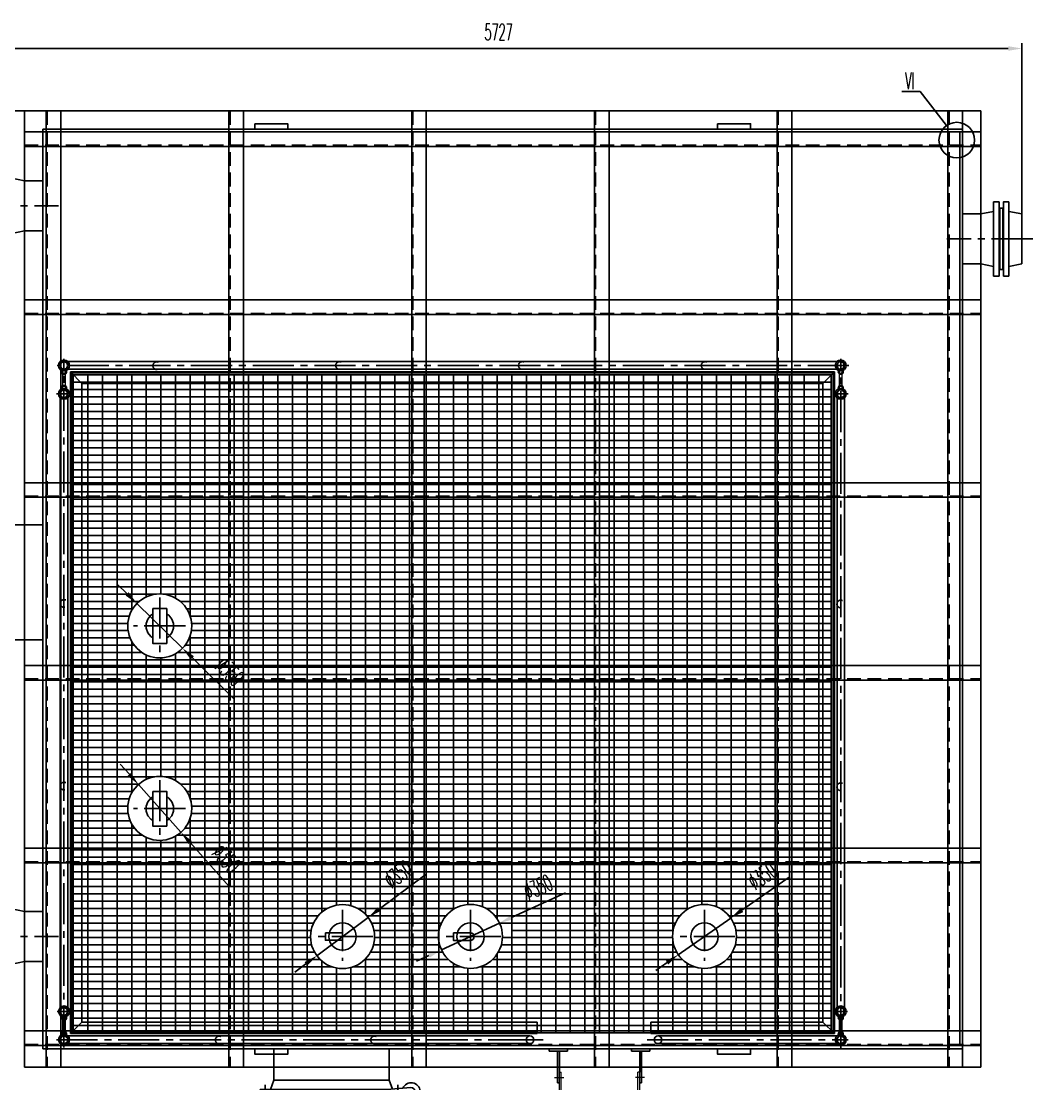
# Model space of a CAD drawing. Header units: inches. Extents: x 8294 to 197443, y -58940 to 12235.
# Drawn here: x 175007 to 180541, y -55743 to -49929 of the extents above; entities that cross this region are included whole.
import ezdxf
from ezdxf.enums import TextEntityAlignment as Align

# ---------------------------------------------------------------- set-up
doc = ezdxf.new("R2010")
doc.units = ezdxf.units.IN
doc.header["$LTSCALE"] = 300
for name, pattern in [('ACAD_ISO03W100', [30, 12, -18]), ('CENTER', [2, 1.25, -0.25, 0.25, -0.25]), ('CENTER2', [1.125, 0.75, -0.125, 0.125, -0.125]), ('CENTERX2', [4, 2.5, -0.5, 0.5, -0.5]), ('DASHED', [0.75, 0.5, -0.25]), ('DASHED2', [0.375, 0.25, -0.125]), ('HIDDEN', [0.375, 0.25, -0.125])]:
    doc.linetypes.add(name, pattern=pattern)
for name, color, linetype in [('7标注层', 4, 'Continuous'), ('_CENTER', 1, 'CENTERX2'), ('HIDDEN', 6, 'HIDDEN'), ('OBJ', 7, 'Continuous')]:
    doc.layers.add(name, color=color, linetype=linetype)
for name, color, linetype, lineweight in [('ST_GL_CENTERLINE', 1, 'CENTER2', 0), ('ST_MA _FITTING', 6, 'Continuous', 13), ('ST_MA_EQUI', 7, 'Continuous', 15), ('ST_ST_BRACKET_VISIBLE', 4, 'Continuous', 20), ('WELD_DETAIL', 7, 'Continuous', 30), ('图层1', 7, 'Continuous', 30)]:
    doc.layers.add(name, color=color, linetype=linetype, lineweight=lineweight)
doc.styles.add('cooec', font='romans.shx', dxfattribs={"width": 0.5, "bigfont": 'hztxt.shx'})
doc.styles.add('残雪', font='romans.shx', dxfattribs={"width": 0.5, "bigfont": 'hztxt.shx'})
doc.dimstyles.new('JEREH-单箭头', dxfattribs={"dimscale": 30, "dimtxt": 3, "dimasz": 2.5, "dimexe": 1, "dimexo": 0, "dimgap": 1.5, "dimtad": 1, "dimjust": 2, "dimdec": 0, "dimzin": 0, "dimdsep": 46, "dimtxsty": '残雪', "dimcen": 2.5, "dimse1": 1, "dimsd1": 1, "dimclrd": 130, "dimclre": 130, "dimclrt": 3, "dimadec": 0, "dimazin": 0, "dimtfac": 0.714286, "dimtdec": 0, "dimtmove": 0, "dimatfit": 3, "dimfxl": 1, "dimtzin": 0, "dimlwd": -1, "dimlwe": -1, "dimarcsym": 0})
doc.dimstyles.new('副本 JEREH-双', dxfattribs={"dimscale": 30, "dimtxt": 3, "dimasz": 2.5, "dimexe": 1, "dimexo": 0, "dimgap": 1.5, "dimtad": 1, "dimdec": 0, "dimzin": 0, "dimdsep": 46, "dimtxsty": 'cooec', "dimcen": 2.5, "dimclrd": 130, "dimclre": 130, "dimclrt": 3, "dimadec": 0, "dimazin": 0, "dimtfac": 0.714286, "dimtdec": 0, "dimtmove": 0, "dimatfit": 3, "dimfxl": 1, "dimtzin": 0, "dimlwd": -1, "dimlwe": -1, "dimarcsym": 0})

# ---------------------------------------------------------------- blocks, each defined once
blk = doc.blocks.new('A$C04095CDE')
at = {"layer": '7标注层', "linetype": 'DASHED2'}
blk.add_line((-2401.1, -2257.5), (2830.9, -2257.5), dxfattribs=at)
at = {"layer": '7标注层'}
blk.add_lwpolyline([(2830.9, -2251.5), (2830.9, -2331.5), (-2401.1, -2331.5), (-2401.1, -2251.5)], close=True, dxfattribs=at)
blk = doc.blocks.new('A$C4EA0732B')
for centre in [(-4222.4, 3702.9), (27, 3702.9), (-4222.4, 3547.9), (27, 3547.9), (-4222.8, 168), (27, 168), (-4222.8, 13), (27, 13)]:
    blk.add_circle(centre, 30)
at = {"color": 4, "lineweight": -3, "ltscale": 10}
for centre in [(-1673.2, 3702.9), (-972.9, 3702.9)]:
    blk.add_circle(centre, 21, dxfattribs=at)
at = {"layer": '7标注层', "color": 1, "linetype": 'CENTER2'}
for p, q in [((-4222.8, 3745.3), (-4222.8, -22.8)), ((27, 3753.4), (27, -22.8)), ((-4263.7, 3702.9), (-1567.5, 3702.9)), ((-1032.3, 3702.9), (66.9, 3702.9)), ((72, 13), (-4260.9, 13))]:
    blk.add_line(p, q, dxfattribs=at)
at = {"layer": '7标注层'}
for p, q in [((-1673.2, 3723.9), (-4201.1, 3723.9)), ((5.5, 3723.9), (-972.9, 3723.9)), ((-1673.2, 3681.9), (-4201.1, 3681.9)), ((-3426.1, 3668.9), (-4187.8, 3668.9)), ((-4187.8, 3668.9), (-4187.8, 48)), ((-4187.8, 3668.9), (-4187.8, 3605.9)), ((-4187.8, 3668.9), (-4187.8, 3662.9)), ((-4124.8, 3605.9), (-4187.8, 3668.9)), ((-1633.2, 3668.9), (-3426.1, 3668.9)), ((-1673.2, 3702.9), (-1633.2, 3702.9)), ((-1633.2, 3668.9), (-1633.2, 3605.9)), ((-8, 3668.9), (-1012.9, 3668.9)), ((-1012.9, 3668.9), (-1012.9, 3605.9)), ((-1012.9, 3668.9), (-1012.9, 3662.9)), ((5.5, 3681.9), (-972.9, 3681.9)), ((-8, 3668.9), (-71, 3668.9)), ((-71, 3605.9), (-8, 3668.9)), ((-8, 48), (-8, 3668.9)), ((-4181.8, 54), (-4181.8, 3662.9)), ((-4181.8, 3662.9), (-3426.1, 3662.9)), ((-4124.8, 111), (-4124.8, 3605.9)), ((-4124.8, 3605.9), (-3426.1, 3605.9)), ((-3426.1, 3662.9), (-1633.2, 3662.9)), ((-3426.1, 3605.9), (-1633.2, 3605.9)), ((-1012.9, 3662.9), (-14, 3662.9)), ((-1012.9, 3605.9), (-71, 3605.9)), ((-71, 3605.9), (-71, 111)), ((-14, 3662.9), (-14, 54)), ((-4201.4, 3547.9), (-4201.4, 189)), ((6.6, 3552.8), (6.6, 165.5)), ((48, 3547.9), (48, 164)), ((-4243.4, 3526.5), (-4243.4, 189.8)), ((-4243.4, 168), (-4243.4, 169)), ((-4201.4, 169.3), (-4201.4, 168)), ((-4201.4, 168), (-4201.4, 168)), ((-3, 168), (-8, 168)), ((-4124.8, 111), (-4187.8, 48)), ((-1741.6, 111), (-4124.8, 111)), ((-1140.9, 111), (-1741.6, 111)), ((-71, 111), (-1140.9, 111)), ((-71, 111), (-8, 48)), ((-4243.8, 12), (-4243.8, 14)), ((5.6, 34), (-4202, 34)), ((-4187.8, 48), (-1741.6, 48)), ((-4187.8, 48), (-4181.8, 48)), ((-1741.6, 54), (-4181.8, 54)), ((-1140.9, 54), (-1741.6, 54)), ((-1741.6, 48), (-1140.9, 48)), ((-14, 54), (-1140.9, 54)), ((-1140.9, 48), (-8, 48)), ((-8, 48), (-8, 54)), ((5.6, -8), (-4202, -8))]:
    blk.add_line(p, q, dxfattribs=at)
at = {"layer": '7标注层', "linetype": 'ACAD_ISO03W100', "ltscale": 0.01}
for centre in [(-3373.6, 3703.9), (-2523.6, 3703.9), (-4221.9, 2314.7), (27.1, 2318.1), (27.1, 1318.1), (-4222.1, 1315.3), (-3715.5, 14.1), (-2715.2, 13), (-1715.1, 13), (-714.9, 13)]:
    blk.add_circle(centre, 21, dxfattribs=at)
at = {"layer": '_CENTER', "ltscale": 30}
for p, q in [((-4185.2, 3547.9), (-4259.6, 3547.9)), ((64.1, 3547.9), (-10.2, 3547.9)), ((-4263, 168), (-4182.8, 168)), ((-13.2, 168), (67, 168))]:
    blk.add_line(p, q, dxfattribs=at)
at = {"layer": 'ST_MA _FITTING', "linetype": 'DASHED', "ltscale": 2}
for centre, radius, start, end in [((-4222.4, 3668.4), 8, 180, 0), ((27, 3668.4), 8, 180, 0), ((-4222.4, 3668.4), 13.5, 233.6588, 306.3412), ((27, 3668.4), 13.5, 233.6588, 306.3412), ((-4222.4, 3583.4), 13.5, 53.6588, 126.3412), ((-4222.4, 3583.4), 8, 0, 180), ((27, 3583.4), 13.5, 53.6588, 126.3412), ((27, 3583.4), 8, 0, 180), ((-4222.8, 133.5), 8, 180, 0), ((-4222.8, 133.5), 13.5, 233.6588, 306.3412), ((27, 133.5), 8, 180, 0), ((27, 133.5), 13.5, 233.6588, 306.3412), ((-4222.8, 48.5), 13.5, 53.6588, 126.3412), ((27, 48.5), 13.5, 53.6588, 126.3412), ((-4222.8, 48.5), 8, 0, 180), ((27, 48.5), 8, 0, 180)]:
    blk.add_arc(centre, radius, start, end, dxfattribs=at)
at = {"layer": 'ST_MA_EQUI'}
for p, q in [((-4230.4, 3583.4), (-4230.4, 3668.4)), ((-4214.4, 3668.4), (-4214.4, 3583.4)), ((19, 3583.4), (19, 3668.4)), ((35, 3668.4), (35, 3583.4)), ((-4230.8, 48.5), (-4230.8, 133.5)), ((-4214.8, 133.5), (-4214.8, 48.5)), ((19, 48.5), (19, 133.5)), ((35, 133.5), (35, 48.5))]:
    blk.add_line(p, q, dxfattribs=at)
for centre, radius, start, end in [((-4222.4, 3668.4), 13.5, 306.3412, 233.6588), ((-4222.4, 3668.4), 8, 0, 180), ((27, 3668.4), 13.5, 306.3412, 233.6588), ((27, 3668.4), 8, 0, 180), ((-4222.4, 3583.4), 13.5, 126.3412, 53.6588), ((-4222.4, 3583.4), 8, 180, 0), ((27, 3583.4), 13.5, 126.3412, 53.6588), ((27, 3583.4), 8, 180, 0), ((-4222.8, 133.5), 13.5, 306.3412, 233.6588), ((-4222.8, 133.5), 8, 0, 180), ((27, 133.5), 13.5, 306.3412, 233.6588), ((27, 133.5), 8, 0, 180), ((-4222.8, 48.5), 13.5, 126.3412, 53.6588), ((27, 48.5), 13.5, 126.3412, 53.6588), ((-4222.8, 48.5), 8, 180, 0), ((27, 48.5), 8, 180, 0)]:
    blk.add_arc(centre, radius, start, end, dxfattribs=at)
at = {"layer": '图层1'}
for p, q in [((-4222, 3723.9), (-4222.8, 3723.9)), ((27.4, 3723.9), (26.6, 3723.9)), ((-4262.4, 3702.9), (-4262.4, 3702.9)), ((-13, 3702.9), (-13, 3702.9)), ((-4222.4, 189), (-4223.2, 189)), ((27.4, 189), (26.6, 189)), ((-4262.8, 168), (-4262.8, 168)), ((-13, 168), (-13, 168))]:
    blk.add_line(p, q, dxfattribs=at)
for centre in [(-4222, 3702.9), (27.4, 3702.9), (-4222.4, 3547.9), (27, 3547.9), (-4222.4, 168), (27.4, 168), (-4222.8, 13), (27, 13)]:
    blk.add_circle(centre, 21, dxfattribs=at)
blk = doc.blocks.new('A$C0A3150F4')
at = {"layer": 'HIDDEN', "ltscale": 80}
for p, q in [((-257.5, 275), (-269.5, 275)), ((-269.5, 175), (-269.5, 275)), ((-257.5, 275), (-257.5, 175)), ((-257.5, 175), (-269.5, 175)), ((-82.5, 230), (-257.5, 230)), ((-142.5, 220), (-257.5, 220)), ((-257.5, -175), (-269.5, -175)), ((-269.5, -275), (-269.5, -175)), ((-257.5, -275), (-257.5, -175)), ((-142.5, -220), (-257.5, -220)), ((-82.5, -230), (-257.5, -230)), ((-257.5, -275), (-269.5, -275))]:
    blk.add_line(p, q, dxfattribs=at)
at = {"layer": 'HIDDEN', "ltscale": 4}
for p, q in [((-82.5, 230), (-82.5, 220)), ((-82.5, -230), (-82.5, -220))]:
    blk.add_line(p, q, dxfattribs=at)
at = {"layer": 'ST_GL_CENTERLINE', "color": 1, "ltscale": 100}
for p, q in [((167.5, 338.6), (167.5, 371.4)), ((-112.5, 246.2), (-112.5, 196)), ((-112.5, -246.2), (-112.5, -196))]:
    blk.add_line(p, q, dxfattribs=at)
at = {"layer": 'ST_GL_CENTERLINE', "color": 1, "ltscale": 20}
blk.add_line((10, -200), (10, 200), dxfattribs=at)
at = {"layer": 'ST_GL_CENTERLINE', "ltscale": 0.25}
blk.add_line((167.5, -383.7), (167.5, -326.3), dxfattribs=at)
at = {"layer": 'ST_MA_EQUI'}
for p, q in [((-32.5, 360), (387.5, 360)), ((-32.5, 360), (-32.5, 355)), ((-32.5, 355), (387.5, 355)), ((-32.5, 355), (42.5, 355)), ((-22.5, 355), (-22.5, 345)), ((42.5, 355), (42.5, 345)), ((147.5, 350), (147.5, 355)), ((147.5, 350), (187.5, 350)), ((187.5, 350), (187.5, 355)), ((428.6, 348.2), (429.4, 352.5)), ((-22.5, 210), (-22.5, 345)), ((-22.5, 345), (42.5, 345)), ((42.5, 210), (42.5, 345)), ((428.6, 348.2), (468, 341.2)), ((468, 341.2), (468.7, 345.6)), ((642.8, 240.3), (646.2, 243.1)), ((642.8, 240.3), (668.5, 209.7)), ((-142.5, 220), (-142.5, 210)), ((-22.5, 220), (-142.5, 220)), ((-22.5, 210), (-142.5, 210)), ((-22.5, 210), (-22.5, 200)), ((42.5, 200), (-22.5, 200)), ((0, -200), (0, 200)), ((0, -200), (0, 200)), ((20, -200), (20, 200)), ((20, -200), (20, 200)), ((42.5, 210), (42.5, 200)), ((668.5, 209.7), (671.9, 212.5)), ((737.5, 20), (741.9, 20)), ((737.5, 20), (737.5, -20)), ((737.5, -20), (741.9, -20)), ((-22.5, -210), (-142.5, -210)), ((-142.5, -220), (-142.5, -210)), ((-22.5, -220), (-142.5, -220)), ((-22.5, -210), (-22.5, -200)), ((42.5, -200), (-22.5, -200)), ((-22.5, -210), (-22.5, -200)), ((-22.5, -200), (42.5, -200)), ((-22.5, -210), (-22.5, -355)), ((42.5, -210), (42.5, -200)), ((42.5, -210), (42.5, -200)), ((42.5, -210), (42.5, -345)), ((642.8, -240.3), (668.5, -209.7)), ((668.5, -209.7), (671.9, -212.5)), ((642.8, -240.3), (646.2, -243.1)), ((-22.5, -345), (42.5, -345)), ((42.5, -355), (42.5, -345)), ((428.6, -348.2), (468, -341.2)), ((428.6, -348.2), (429.4, -352.5)), ((468, -341.2), (468.7, -345.6)), ((-32.5, -355), (387.5, -355)), ((-32.5, -355), (42.5, -355)), ((-32.5, -360), (-32.5, -355)), ((-32.5, -360), (387.5, -360)), ((147.5, -350), (147.5, -355)), ((147.5, -350), (187.5, -350)), ((187.5, -350), (187.5, -355))]:
    blk.add_line(p, q, dxfattribs=at)
for radius in [360, 355]:
    blk.add_arc((387.5, 0), radius, 270, 90, dxfattribs=at)
at = {"layer": 'ST_ST_BRACKET_VISIBLE', "linetype": 'DASHED', "ltscale": 3}
for p, q in [((32.5, 220), (-22.5, 220)), ((-22.5, 210), (42.5, 210)), ((32.5, 220), (32.5, 210)), ((32.5, 220), (32.5, 210)), ((-22.5, -210), (42.5, -210)), ((32.5, -220), (-22.5, -220)), ((32.5, -220), (32.5, -210)), ((32.5, -220), (32.5, -210))]:
    blk.add_line(p, q, dxfattribs=at)
blk = doc.blocks.new('A$C1E0D349A')
at = {"layer": '7标注层', "color": 1, "linetype": 'CENTER2'}
for p, q in [((0, -154.6), (0, 154.6)), ((140.3, 1.1), (-142.7, 1.1))]:
    blk.add_line(p, q, dxfattribs=at)
at = {"layer": '7标注层'}
for points in [[(-49, 59.1), (-65.9, 39.8)], [(-36.9, 66.4), (-49, 59.1)], [(-38.1, 93), (-38.1, 96.6), (-38.1, 96.6), (38.1, 96.6)], [(-38.1, 93), (-38.1, 80.9)], [(-38.1, 80.9), (-38.1, 64)], [(-38.1, 64), (-38.1, 41)], [(38.1, 93), (38.1, 96.6)], [(38.1, 80.9), (38.1, 93)], [(38.1, 64), (38.1, 80.9)], [(38.1, 64), (38.1, 80.9)], [(49, 59.1), (38.1, 66.4)], [(49, 59.1), (38.1, 66.4)], [(38.1, 41), (38.1, 64)], [(38.1, 41), (38.1, 64)], [(65.9, 39.8), (49, 59.1)], [(-65.9, 39.8), (-74.4, 14.4)], [(-74.4, 14.4), (-74.4, -12.2), (-74.4, -12.2), (-65.9, -36.4)], [(-38.1, 41), (-38.1, 14.4)], [(-38.1, 14.4), (-38.1, -12.2)], [(38.1, 14.4), (38.1, 41)], [(38.1, 14.4), (38.1, 41)], [(38.1, -12.2), (38.1, 14.4)], [(38.1, -12.2), (38.1, 14.4)], [(38.1, -0.1), (38.1, 2.3)], [(38.1, -0.1), (38.1, 2.3)], [(65.9, 39.8), (75.6, 14.4), (75.6, 14.4), (75.6, -12.2), (75.6, -12.2), (65.9, -36.4)], [(-65.9, -36.4), (-49, -57)], [(-49, -57), (-38.1, -63)], [(-38.1, -12.2), (-38.1, -37.6)], [(-38.1, -37.6), (-38.1, -60.6)], [(38.1, -37.6), (38.1, -12.2)], [(38.1, -37.6), (38.1, -12.2)], [(38.1, -60.6), (38.1, -37.6)], [(38.1, -63), (49, -57)], [(38.1, -63), (49, -57)], [(49, -57), (65.9, -36.4)], [(-38.1, -60.6), (-38.1, -78.8)], [(-38.1, -78.8), (-38.1, -89.7)], [(-38.1, -89.7), (-38.1, -93.3)], [(-38.1, -93.3), (38.1, -93.3), (38.1, -93.3), (38.1, -89.7)], [(38.1, -78.8), (38.1, -60.6)], [(38.1, -89.7), (38.1, -78.8)]]:
    blk.add_lwpolyline(points, dxfattribs=at)
blk = doc.blocks.new('A$C53103462')
at = {"layer": '7标注层', "color": 1, "linetype": 'CENTER2'}
for p, q in [((0, -145.6), (0, 132.5)), ((166.2, 0), (-153.6, 0))]:
    blk.add_line(p, q, dxfattribs=at)
at = {"layer": '7标注层'}
blk.add_circle((0, 0), 75, dxfattribs=at)
blk = doc.blocks.new('A$C288D6322')
at = {"lineweight": -3}
for p, q in [((224.2, 203.3), (224.2, -203.3)), ((100.3, 137), (0, 137)), ((0, 137), (0, -137)), ((100.3, 137), (100.3, -137)), ((204.3, 167.8), (208.3, 167.8)), ((219.9, 167.8), (215.9, 167.8)), ((325.1, 136.5), (325.1, -136.5)), ((0, -137), (100.3, -137)), ((325.1, -136.5), (254, -150.7)), ((325.1, -136.5), (325.1, -136.5))]:
    blk.add_line(p, q, dxfattribs=at)
for points in [[(170.1, 203.3), (170.1, 199.1)], [(200, 203.3), (170.1, 203.3)], [(170.1, 199.1), (170.1, 184.8)], [(170.1, 184.8), (170.1, 164.9)], [(200, 199.1), (200, 203.3)], [(200, 184.8), (200, 199.1)], [(200, 164.9), (200, 184.8)], [(224.2, 199.1), (224.2, 203.3), (224.2, 203.3), (254, 203.3)], [(224.2, 199.1), (224.2, 203.3), (224.2, 203.3), (254, 203.3)], [(224.2, 199.1), (224.2, 184.8)], [(224.2, 184.8), (224.2, 164.9)], [(254, 199.1), (254, 203.3)], [(254, 196.2), (254, 199.1)], [(254, 184.8), (254, 199.1)], [(254, 167.8), (254, 196.2)], [(254, 183.4), (254, 184.8)], [(254, 164.9), (254, 184.8)], [(100.3, 137), (170.1, 150.7)], [(170.1, 164.9), (170.1, 136.5)], [(170.1, 136.5), (170.1, 101)], [(204.3, 19.9), (204.3, 34.8), (204.3, 49.8), (204.3, 64.7), (204.3, 79.6), (204.3, 94.6), (204.3, 109.5), (204.3, 124.4), (204.3, 139.3), (204.3, 154.3), (204.3, 169.2), (204.3, 169.2), (200, 169.2)], [(200, 139.2), (200, 164.9)], [(200, -164.9), (200, 139.2)], [(219.9, 167.8), (204.3, 167.8)], [(219.9, -110.9), (219.9, 124.4), (219.9, 139.3), (219.9, 154.3), (219.9, 169.2), (219.9, 169.2), (224.2, 169.2)], [(224.2, 164.9), (224.2, 139.2)], [(254, 164.9), (254, 167.8)], [(254, 136.5), (254, 164.9)], [(254, 136.5), (254, 164.9)], [(254, 91.4), (254, 98.4), (254, 107.5), (254, 116.6), (254, 125.7), (254, 134.8), (254, 143.9), (254, 153), (254, 162.1)], [(325.1, 136.5), (254, 150.7)], [(254, 129.4), (254, 136.5)], [(254, 101), (254, 136.5)], [(285.7, 145.1), (285.7, 144.4)], [(170.1, 101), (170.1, 91)], [(170.1, 91), (170.1, -102.4)], [(254, 101), (254, 103.8)], [(254, 93.8), (254, 101)], [(254, -91.5), (254, 101)], [(204.3, -170.6), (204.3, -151.6), (204.3, -132.5), (204.3, -113.5), (204.3, -94.4), (204.3, -75.4), (204.3, -56.3), (204.3, -37.3), (204.3, -18.2), (204.3, 0.9), (204.3, 19.9)], [(170.1, -102.4), (170.1, -136.5)], [(219.9, -170.6), (219.9, -151.6), (219.9, -132.5), (219.9, -113.5), (219.9, -110.9)], [(254, -95.3), (254, -91.5)], [(254, -102.4), (254, -91.5)], [(254, -102.4), (254, -95.3)], [(254, -106.6), (254, -102.4)], [(254, -136.5), (254, -102.4)], [(254, -162.1), (254, -106.6)], [(100.3, -137), (170.1, -150.7)], [(170.1, -136.5), (170.1, -164.9)], [(170.1, -164.9), (170.1, -186.3)], [(200, -186.3), (200, -164.9)], [(200, -170.6), (204.3, -170.6)], [(204.3, -167.8), (210, -167.8)], [(210, -167.8), (204.3, -167.8)], [(219.9, -167.8), (210, -167.8)], [(214.2, -167.8), (219.9, -167.8)], [(219.9, -170.6), (224.2, -170.6)], [(224.2, -139.2), (224.2, -164.9)], [(224.2, -164.9), (224.2, -186.3)], [(254, -136.5), (254, -128)], [(254, -137.9), (254, -136.5)], [(254, -164.9), (254, -136.5)], [(254, -164.9), (254, -160.7)], [(254, -170.6), (254, -164.9)], [(254, -186.3), (254, -164.9)], [(254, -182), (254, -170.6)], [(170.1, -186.3), (170.1, -199.1)], [(170.1, -199.1), (170.1, -203.3)], [(200, -199.1), (200, -203.3), (200, -203.3), (170.1, -203.3)], [(200, -199.1), (200, -186.3)], [(224.2, -186.3), (224.2, -199.1)], [(224.2, -199.1), (224.2, -203.3)], [(224.2, -203.3), (254, -203.3)], [(224.2, -203.3), (254, -203.3)], [(254, -186.3), (254, -182)], [(254, -189.1), (254, -186.3)], [(254, -199.1), (254, -186.3)], [(254, -197.6), (254, -189.1)], [(254, -199.1), (254, -197.6)], [(254, -203.3), (254, -199.1)], [(254, -203.3), (254, -199.1)]]:
    blk.add_lwpolyline(points, dxfattribs=at)
at = {"layer": '7标注层', "color": 1, "linetype": 'CENTER2'}
blk.add_line((384.1, 0), (-85.3, 0), dxfattribs=at)
blk = doc.blocks.new('A$C6F436555')
at = {"color": 1, "linetype": 'CENTER', "lineweight": -3, "ltscale": 100}
for p, q in [((-310.8, 362.1), (-197.2, 362.1)), ((-310.8, -362.9), (-197.2, -362.9))]:
    blk.add_line(p, q, dxfattribs=at)
at = {"layer": 'OBJ', "color": 0, "lineweight": -3}
for p, q in [((-290, 389.6), (-264.2, 389.6)), ((-172, 315), (-220.6, 333.4)), ((-258, -335.4), (-250, -335.4)), ((-171.9, -315), (-222, -333.9))]:
    blk.add_line(p, q, dxfattribs=at)
at = {"layer": 'OBJ', "lineweight": -3, "ltscale": 20}
blk.add_line((-249, -2.5), (-248.8, -0.4), dxfattribs=at)
at = {"layer": 'OBJ', "color": 0, "lineweight": -3}
blk.add_arc((-236, 435.6), 50, 293.84578, 236.19245, dxfattribs=at)
at = {"layer": 'OBJ', "lineweight": -3, "ltscale": 20}
blk.add_arc((-236.1, 433.5), 24, 0, 180, dxfattribs=at)
at = {"layer": 'WELD_DETAIL', "color": 0, "lineweight": -3, "ltscale": 5}
for p, q in [((-259.9, 437.6), (-297, 23.6)), ((-247.2, 19.3), (-212.1, 433.5)), ((-290, 389.6), (-290, 102)), ((-222, 316.5), (-222, -390.4)), ((-171.8, 315), (0, 315)), ((-171.8, 112.5), (-171.8, 315)), ((-171.8, 112.5), (-171.8, 315)), ((0, 315), (0, -315)), ((-290, 209.6), (-360, 209.6)), ((-360, 189.6), (-290, 189.6)), ((-171.9, -315), (-171.8, 112.5)), ((-290, -47.8), (-290, -390.4)), ((-258, -47.8), (-258, -390.4)), ((-256, -47.1), (-256, -335.4)), ((-252, -45.3), (-252, -335.4)), ((-250, -44.3), (-250, -390.4)), ((-171.9, -315), (-171.9, -51.9)), ((-360, -190.5), (-290, -190.5)), ((-290, -210.5), (-360, -210.5)), ((-222, -389.5), (-222, -313.6)), ((-171.7, -315), (0, -315)), ((-258, -390.4), (-290, -390.4)), ((-222, -390.4), (-250, -390.4))]:
    blk.add_line(p, q, dxfattribs=at)
for radius in [33.3, 25.1]:
    blk.add_circle((-274, -0.4), radius, dxfattribs=at)
for centre, radius, start, end in [((-360, 199.6), 10, 90, 270), ((-360, 199.6), 10, 90, 270), ((-274, -0.4), 50, 114.98408, 55.05372), ((-360, -200.5), 10, 90, 270), ((-360, -200.5), 10, 90, 270)]:
    blk.add_arc(centre, radius, start, end, dxfattribs=at)
blk = doc.blocks.new('A$C1C481F54')
at = {"color": 2}
for p, q in [((0, 760), (800, 760)), ((80, 800), (80, 0)), ((160, 800), (160, 0)), ((240, 800), (240, 0)), ((320, 800), (320, 0)), ((400, 800), (400, 0)), ((480, 800), (480, 0)), ((560, 800), (560, 0)), ((640, 800), (640, 0)), ((720, 800), (720, 0)), ((0, 720), (800, 720)), ((0, 680), (800, 680)), ((0, 640), (800, 640)), ((0, 600), (800, 600)), ((0, 560), (800, 560)), ((0, 520), (800, 520)), ((0, 480), (800, 480)), ((0, 440), (800, 440)), ((0, 400), (800, 400)), ((0, 360), (800, 360)), ((0, 320), (800, 320)), ((0, 280), (800, 280)), ((0, 240), (800, 240)), ((0, 200), (800, 200)), ((0, 160), (800, 160)), ((0, 120), (800, 120)), ((0, 80), (800, 80)), ((0, 40), (800, 40)), ((0, 0), (800, 0))]:
    blk.add_line(p, q, dxfattribs=at)
blk.add_lwpolyline([(0, 0), (800, 0), (800, 800), (0, 800)], close=True, dxfattribs=at)
blk = doc.blocks.new('A$C5BA13542')
at = {"color": 2}
for p, q in [((0, 760), (148, 760)), ((80, 800), (80, 0)), ((148, 800), (148, 0)), ((0, 720), (148, 720)), ((0, 680), (148, 680)), ((0, 640), (148, 640)), ((0, 600), (148, 600)), ((0, 560), (148, 560)), ((0, 520), (148, 520)), ((0, 480), (148, 480)), ((0, 440), (148, 440)), ((0, 400), (148, 400)), ((0, 360), (148, 360)), ((0, 320), (148, 320)), ((0, 280), (148, 280)), ((0, 240), (148, 240)), ((0, 200), (148, 200)), ((0, 160), (148, 160)), ((0, 120), (148, 120)), ((0, 80), (148, 80)), ((0, 40), (148, 40)), ((0, 0), (148, 0))]:
    blk.add_line(p, q, dxfattribs=at)
blk.add_lwpolyline([(148, 800), (0, 800), (0, 0), (148, 0)], dxfattribs=at)
blk = doc.blocks.new('*D114')
at = {"layer": '7标注层', "color": 130, "transparency": 16777216}
for p, q in [((177963.7, -50419.8), (173915.6, -50419.8)), ((173945.6, -56493.8), (173945.6, -50494.8)), ((178171.1, -56568.8), (173915.6, -56568.8))]:
    blk.add_line(p, q, dxfattribs=at)
for points in [[(173933.1, -50494.8), (173958.1, -50494.8), (173945.6, -50419.8)], [(173933.1, -56493.8), (173958.1, -56493.8), (173945.6, -56568.8)]]:
    blk.add_solid(points, dxfattribs=at)
at = {"layer": 'Defpoints', "color": 0, "transparency": 16777216}
for p in [(173945.6, -50419.8), (177963.7, -50419.8), (178171.1, -56568.8)]:
    blk.add_point(p, dxfattribs=at)
at = {"layer": '7标注层', "color": 3, "transparency": 16777216, "insert": (173855.6, -53494.3), "char_height": 90, "attachment_point": 5, "rotation": 90, "style": 'cooec'}
blk.add_mtext('6149', dxfattribs=at)
blk = doc.blocks.new('*D115')
at = {"layer": '7标注层', "color": 130, "transparency": 16777216}
for p, q in [((174755, -53198.5), (174755, -50047.9)), ((180482.1, -51165.5), (180482.1, -50047.9)), ((174830, -50077.9), (180407.1, -50077.9))]:
    blk.add_line(p, q, dxfattribs=at)
for points in [[(174830, -50065.4), (174830, -50090.4), (174755, -50077.9)], [(180407.1, -50065.4), (180407.1, -50090.4), (180482.1, -50077.9)]]:
    blk.add_solid(points, dxfattribs=at)
at = {"layer": 'Defpoints', "color": 0, "transparency": 16777216}
for p in [(180482.1, -50077.9), (180482.1, -51165.5), (174755, -53198.5)]:
    blk.add_point(p, dxfattribs=at)
at = {"layer": '7标注层', "color": 3, "transparency": 16777216, "insert": (177618.5, -49987.9), "char_height": 90, "attachment_point": 5, "style": 'cooec'}
blk.add_mtext('5727', dxfattribs=at)
blk = doc.blocks.new('*D120')
at = {"layer": '7标注层', "color": 130, "transparency": 16777216}
for p, q in [((175586, -53062.4), (175532.4, -53009.9)), ((175639.5, -53114.9), (175889.3, -53360.1)), ((176172.3, -53637.7), (175942.9, -53412.6))]:
    blk.add_line(p, q, dxfattribs=at)
for points in [[(175594.7, -53053.5), (175577.2, -53071.3), (175639.5, -53114.9)], [(175951.6, -53403.7), (175934.1, -53421.5), (175889.3, -53360.1)]]:
    blk.add_solid(points, dxfattribs=at)
at = {"layer": 'Defpoints', "color": 0, "transparency": 16777216}
for p in [(175639.5, -53114.9), (175889.3, -53360.1)]:
    blk.add_point(p, dxfattribs=at)
at = {"layer": '7标注层', "color": 3, "transparency": 16777216, "insert": (176147.4, -53487.2), "char_height": 90, "attachment_point": 5, "rotation": 315.54654, "style": '残雪'}
blk.add_mtext('∅350', dxfattribs=at)
blk = doc.blocks.new('*D121')
at = {"layer": '7标注层', "color": 130, "transparency": 16777216}
for p, q in [((175598.2, -54049.7), (175548.4, -53993.6)), ((175648.1, -54105.7), (175880.8, -54367.2)), ((176144.3, -54663.3), (175930.6, -54423.2))]:
    blk.add_line(p, q, dxfattribs=at)
for points in [[(175607.6, -54041.4), (175588.9, -54058), (175648.1, -54105.7)], [(175940, -54414.9), (175921.3, -54431.5), (175880.8, -54367.2)]]:
    blk.add_solid(points, dxfattribs=at)
at = {"layer": 'Defpoints', "color": 0, "transparency": 16777216}
for p in [(175648.1, -54105.7), (175880.8, -54367.2)]:
    blk.add_point(p, dxfattribs=at)
at = {"layer": '7标注层', "color": 3, "transparency": 16777216, "insert": (176129.6, -54511.4), "char_height": 90, "attachment_point": 5, "rotation": 311.66466, "style": '残雪'}
blk.add_mtext('∅350', dxfattribs=at)
blk = doc.blocks.new('*D122')
at = {"layer": '7标注层', "color": 130, "transparency": 16777216}
for p, q in [((177222.6, -54595.7), (176965, -54788)), ((176624.5, -55042.3), (176904.9, -54832.9)), ((176564.4, -55087.2), (176504.3, -55132))]:
    blk.add_line(p, q, dxfattribs=at)
for points in [[(176957.6, -54778), (176972.5, -54798), (176904.9, -54832.9)], [(176556.9, -55077.1), (176571.9, -55097.2), (176624.5, -55042.3)]]:
    blk.add_solid(points, dxfattribs=at)
at = {"layer": 'Defpoints', "color": 0, "transparency": 16777216}
for p in [(176904.9, -54832.9), (176624.5, -55042.3)]:
    blk.add_point(p, dxfattribs=at)
at = {"layer": '7标注层', "color": 3, "transparency": 16777216, "insert": (177070, -54597.3), "char_height": 90, "attachment_point": 5, "rotation": 36.7476, "style": '残雪'}
blk.add_mtext('∅350', dxfattribs=at)
blk = doc.blocks.new('*D123')
at = {"layer": '7标注层', "color": 130, "transparency": 16777216}
for p, q in [((177984, -54698.1), (177691.9, -54832.3)), ((177305.7, -55009.7), (177623.8, -54863.6)), ((177237.5, -55041), (177169.4, -55072.3))]:
    blk.add_line(p, q, dxfattribs=at)
for points in [[(177686.7, -54820.9), (177697.1, -54843.6), (177623.8, -54863.6)], [(177232.3, -55029.6), (177242.8, -55052.3), (177305.7, -55009.7)]]:
    blk.add_solid(points, dxfattribs=at)
at = {"layer": 'Defpoints', "color": 0, "transparency": 16777216}
for p in [(177623.8, -54863.6), (177305.7, -55009.7)]:
    blk.add_point(p, dxfattribs=at)
at = {"layer": '7标注层', "color": 3, "transparency": 16777216, "insert": (177834.5, -54667.8), "char_height": 90, "attachment_point": 5, "rotation": 24.66907, "style": '残雪'}
blk.add_mtext('∅350', dxfattribs=at)
blk = doc.blocks.new('*D124')
at = {"layer": '7标注层', "color": 130, "transparency": 16777216}
for p, q in [((179213.2, -54608.8), (178949.9, -54793.2)), ((178601.8, -55037), (178888.5, -54836.2)), ((178540.4, -55080.1), (178478.9, -55123.1))]:
    blk.add_line(p, q, dxfattribs=at)
for points in [[(178942.7, -54783), (178957.1, -54803.4), (178888.5, -54836.2)], [(178533.2, -55069.8), (178547.5, -55090.3), (178601.8, -55037)]]:
    blk.add_solid(points, dxfattribs=at)
at = {"layer": 'Defpoints', "color": 0, "transparency": 16777216}
for p in [(178888.5, -54836.2), (178601.8, -55037)]:
    blk.add_point(p, dxfattribs=at)
at = {"layer": '7标注层', "color": 3, "transparency": 16777216, "insert": (179060.6, -54605.8), "char_height": 90, "attachment_point": 5, "rotation": 35.0084, "style": '残雪'}
blk.add_mtext('∅350', dxfattribs=at)

msp = doc.modelspace()

# ---------------------------------------------------------------- linework, layer by layer
at = {"color": 2}
for p, q in [((179924.3, -50313.8), (179824.3, -50313.8)), ((180069.4, -50499.7), (179924.3, -50313.8)), ((179291, -51903.6), (179439, -51903.6)), ((179371, -51863.6), (179371, -52663.6)), ((179439, -51863.6), (179439, -52663.6)), ((179291, -51943.6), (179439, -51943.6)), ((179291, -51983.6), (179439, -51983.6)), ((179291, -52023.6), (179439, -52023.6)), ((179291, -52063.6), (179439, -52063.6)), ((179291, -52103.6), (179439, -52103.6)), ((179291, -52143.6), (179439, -52143.6)), ((179291, -52183.6), (179439, -52183.6)), ((179291, -52223.6), (179439, -52223.6)), ((179291, -52263.6), (179439, -52263.6)), ((179291, -52303.6), (179439, -52303.6)), ((179291, -52343.6), (179439, -52343.6)), ((179291, -52383.6), (179439, -52383.6)), ((179291, -52423.6), (179439, -52423.6)), ((179291, -52463.6), (179439, -52463.6)), ((179291, -52503.6), (179439, -52503.6)), ((179291, -52543.6), (179439, -52543.6)), ((179291, -52583.6), (179439, -52583.6)), ((175371, -52663.6), (175371, -53463.6)), ((175451, -52663.6), (175451, -53463.6)), ((175531, -52663.6), (175531, -53463.6)), ((175611, -52663.6), (175611, -53153.4)), ((175691, -52663.6), (175691, -53078.7)), ((175771, -52663.6), (175771, -53062.6)), ((175851, -52663.6), (175851, -53085.4)), ((175931, -52663.6), (175931, -53183.8)), ((176011, -52663.6), (176011, -53463.6)), ((179291, -52623.6), (179439, -52623.6)), ((179291, -52663.6), (179439, -52663.6)), ((175291, -52703.6), (176091, -52703.6)), ((175291, -52743.6), (176091, -52743.6)), ((175291, -52783.6), (176091, -52783.6)), ((175291, -52823.6), (176091, -52823.6)), ((175291, -52863.6), (176091, -52863.6)), ((175291, -52903.6), (176091, -52903.6)), ((175291, -52943.6), (176091, -52943.6)), ((175291, -52983.6), (176091, -52983.6)), ((175291, -53023.6), (176091, -53023.6)), ((175291, -53063.6), (175745, -53063.6)), ((175783.9, -53063.6), (176091, -53063.6)), ((175291, -53103.6), (175651.8, -53103.6)), ((175877.1, -53103.6), (176091, -53103.6)), ((175291, -53143.6), (175616.8, -53143.6)), ((175291, -53183.6), (175597.9, -53183.6)), ((175912.1, -53143.6), (176091, -53143.6)), ((175930.9, -53183.6), (176091, -53183.6)), ((175291, -53223.6), (175590, -53223.6)), ((175938.9, -53223.6), (176091, -53223.6)), ((175291, -53263.6), (175591.4, -53263.6)), ((175291, -53303.6), (175602.4, -53303.6)), ((175926.5, -53303.6), (176091, -53303.6)), ((175931, -53291.2), (175931, -53463.6)), ((175937.5, -53263.6), (176091, -53263.6)), ((175291, -53343.6), (175625.2, -53343.6)), ((175611, -53321.6), (175611, -53463.6)), ((175903.6, -53343.6), (176091, -53343.6)), ((175291, -53383.6), (175668.1, -53383.6)), ((175291, -53423.6), (176091, -53423.6)), ((175691, -53396.3), (175691, -53463.6)), ((175771, -53412.4), (175771, -53463.6)), ((175851, -53389.6), (175851, -53463.6)), ((175860.8, -53383.6), (176091, -53383.6)), ((175291, -53463.6), (176091, -53463.6)), ((175371, -53463.6), (175371, -54263.6)), ((175451, -53463.6), (175451, -54263.6)), ((175531, -53463.6), (175531, -54263.6)), ((175611, -53463.6), (175611, -54152.3)), ((175691, -53463.6), (175691, -54077.6)), ((175771, -53463.6), (175771, -54061.6)), ((175851, -53463.6), (175851, -54084.3)), ((175931, -53463.6), (175931, -54183.6)), ((176011, -53463.6), (176011, -54263.6)), ((175291, -53503.6), (176091, -53503.6)), ((175291, -53543.6), (176091, -53543.6)), ((175291, -53583.6), (176091, -53583.6)), ((175291, -53623.6), (176091, -53623.6)), ((175291, -53663.6), (176091, -53663.6)), ((175291, -53703.6), (176091, -53703.6)), ((175291, -53743.6), (176091, -53743.6)), ((175291, -53783.6), (176091, -53783.6)), ((175291, -53823.6), (176091, -53823.6)), ((175291, -53863.6), (176091, -53863.6)), ((175291, -53903.6), (176091, -53903.6)), ((175291, -53943.6), (176091, -53943.6)), ((175291, -53983.6), (176091, -53983.6)), ((175291, -54023.6), (176091, -54023.6)), ((175291, -54063.6), (175737, -54063.6)), ((175791.9, -54063.6), (176091, -54063.6)), ((175291, -54103.6), (175650.5, -54103.6)), ((175878.4, -54103.6), (176091, -54103.6)), ((175291, -54143.6), (175616.1, -54143.6)), ((175291, -54183.6), (175597.6, -54183.6)), ((175912.8, -54143.6), (176091, -54143.6)), ((175931, -54183.6), (176091, -54183.6)), ((175291, -54223.6), (175589.9, -54223.6)), ((175939, -54223.6), (176091, -54223.6)), ((175291, -54263.6), (175591.5, -54263.6)), ((175291, -54303.6), (175602.8, -54303.6)), ((175371, -54263.6), (175371, -55063.6)), ((175451, -54263.6), (175451, -55063.6)), ((175531, -54263.6), (175531, -55063.6)), ((175926, -54303.6), (176091, -54303.6)), ((175931, -54290.2), (175931, -55063.6)), ((175937.3, -54263.6), (176091, -54263.6)), ((176011, -54263.6), (176011, -55063.6)), ((176091, -54303.6), (176891, -54303.6)), ((176171, -54263.6), (176171, -55063.6)), ((176251, -54263.6), (176251, -55063.6)), ((176331, -54263.6), (176331, -55063.6)), ((176411, -54263.6), (176411, -55063.6)), ((176491, -54263.6), (176491, -55063.6)), ((176571, -54263.6), (176571, -55063.6)), ((176651, -54263.6), (176651, -54804.6)), ((176731, -54263.6), (176731, -54765.9)), ((176811, -54263.6), (176811, -54768.8)), ((176891, -54303.6), (177691, -54303.6)), ((176971, -54263.6), (176971, -55063.6)), ((177051, -54263.6), (177051, -55063.6)), ((177131, -54263.6), (177131, -55063.6)), ((177211, -54263.6), (177211, -55063.6)), ((177291, -54263.6), (177291, -55063.6)), ((177371, -54263.6), (177371, -54788.9)), ((177451, -54263.6), (177451, -54762.2)), ((177531, -54263.6), (177531, -54774.7)), ((177611, -54263.6), (177611, -54840.5)), ((178491, -54303.6), (179291, -54303.6)), ((178571, -54263.6), (178571, -54919.4)), ((178651, -54263.6), (178651, -54789.1)), ((178731, -54263.6), (178731, -54762.2)), ((178811, -54263.6), (178811, -54774.5)), ((178891, -54263.6), (178891, -54839.9)), ((178971, -54263.6), (178971, -55063.6)), ((179051, -54263.6), (179051, -55063.6)), ((179131, -54263.6), (179131, -55063.6)), ((179211, -54263.6), (179211, -55063.6)), ((175291, -54343.6), (175626.1, -54343.6)), ((175611, -54320.6), (175611, -55063.6)), ((175902.8, -54343.6), (176091, -54343.6)), ((176091, -54343.6), (176891, -54343.6)), ((176891, -54343.6), (177691, -54343.6)), ((178491, -54343.6), (179291, -54343.6)), ((175291, -54383.6), (175669.7, -54383.6)), ((175691, -54395.3), (175691, -55063.6)), ((175771, -54411.3), (175771, -55063.6)), ((175851, -54388.5), (175851, -55063.6)), ((175859.1, -54383.6), (176091, -54383.6)), ((176091, -54383.6), (176891, -54383.6)), ((176891, -54383.6), (177691, -54383.6)), ((178491, -54383.6), (179291, -54383.6)), ((175291, -54423.6), (176091, -54423.6)), ((175291, -54463.6), (176091, -54463.6)), ((176091, -54423.6), (176891, -54423.6)), ((176091, -54463.6), (176891, -54463.6)), ((176891, -54423.6), (177691, -54423.6)), ((176891, -54463.6), (177691, -54463.6)), ((178491, -54423.6), (179291, -54423.6)), ((178491, -54463.6), (179291, -54463.6)), ((175291, -54503.6), (176091, -54503.6)), ((176091, -54503.6), (176891, -54503.6)), ((176891, -54503.6), (177691, -54503.6)), ((178491, -54503.6), (179291, -54503.6)), ((175291, -54543.6), (176091, -54543.6)), ((175291, -54583.6), (176091, -54583.6)), ((176091, -54543.6), (176891, -54543.6)), ((176091, -54583.6), (176891, -54583.6)), ((176891, -54543.6), (177691, -54543.6)), ((176891, -54583.6), (177691, -54583.6)), ((178491, -54543.6), (179291, -54543.6)), ((178491, -54583.6), (179291, -54583.6)), ((175291, -54623.6), (176091, -54623.6)), ((176091, -54623.6), (176891, -54623.6)), ((176891, -54623.6), (177691, -54623.6)), ((178491, -54623.6), (179291, -54623.6)), ((175291, -54663.6), (176091, -54663.6)), ((175291, -54703.6), (176091, -54703.6)), ((176091, -54663.6), (176891, -54663.6)), ((176091, -54703.6), (176891, -54703.6)), ((176891, -54663.6), (177691, -54663.6)), ((176891, -54703.6), (177691, -54703.6)), ((178491, -54663.6), (179291, -54663.6)), ((178491, -54703.6), (179291, -54703.6)), ((175291, -54743.6), (176091, -54743.6)), ((176091, -54743.6), (176891, -54743.6)), ((176891, -54743.6), (177691, -54743.6)), ((178491, -54743.6), (179291, -54743.6)), ((175291, -54783.6), (176091, -54783.6)), ((175291, -54823.6), (176091, -54823.6)), ((176091, -54783.6), (176681.6, -54783.6)), ((176091, -54823.6), (176632, -54823.6)), ((176847.8, -54783.6), (176891, -54783.6)), ((176891, -54783.6), (177379.9, -54783.6)), ((176897.5, -54823.6), (177331.1, -54823.6)), ((177549.6, -54783.6), (177691, -54783.6)), ((177598.3, -54823.6), (177691, -54823.6)), ((178491, -54783.6), (178660.2, -54783.6)), ((178491, -54823.6), (178611.5, -54823.6)), ((178830, -54783.6), (179291, -54783.6)), ((178878.7, -54823.6), (179291, -54823.6)), ((175291, -54863.6), (176091, -54863.6)), ((176091, -54863.6), (176606.1, -54863.6)), ((176923.3, -54863.6), (177305.7, -54863.6)), ((177623.8, -54863.6), (177691, -54863.6)), ((178491, -54863.6), (178586.1, -54863.6)), ((178904.1, -54863.6), (179291, -54863.6)), ((175291, -54903.6), (176091, -54903.6)), ((176091, -54903.6), (176593.1, -54903.6)), ((176936.4, -54903.6), (177292.9, -54903.6)), ((178491, -54903.6), (178573.3, -54903.6)), ((178917, -54903.6), (179291, -54903.6)), ((175291, -54943.6), (176091, -54943.6)), ((175291, -54983.6), (176091, -54983.6)), ((176091, -54943.6), (176589.8, -54943.6)), ((176091, -54983.6), (176595.9, -54983.6)), ((176933.6, -54983.6), (177296.1, -54983.6)), ((176939.6, -54943.6), (177291, -54943.6)), ((177633.3, -54983.6), (177691, -54983.6)), ((177639.6, -54943.6), (177691, -54943.6)), ((178491, -54943.6), (178570.3, -54943.6)), ((178491, -54983.6), (178576.5, -54983.6)), ((178571, -54953.9), (178571, -55063.6)), ((178913.7, -54983.6), (179291, -54983.6)), ((178920, -54943.6), (179291, -54943.6)), ((175291, -55023.6), (176091, -55023.6)), ((176091, -55023.6), (176612.3, -55023.6)), ((176917.1, -55023.6), (177312.9, -55023.6)), ((177611, -55032.7), (177611, -55063.6)), ((177616.6, -55023.6), (177691, -55023.6)), ((178491, -55023.6), (178593.3, -55023.6)), ((178891, -55033.3), (178891, -55063.6)), ((178897, -55023.6), (179291, -55023.6)), ((175291, -55063.6), (176091, -55063.6)), ((175291, -55103.6), (176091, -55103.6)), ((175371, -55063.6), (175371, -55463.6)), ((175451, -55063.6), (175451, -55463.6)), ((175531, -55063.6), (175531, -55463.6)), ((175611, -55063.6), (175611, -55463.6)), ((175691, -55063.6), (175691, -55463.6)), ((175771, -55063.6), (175771, -55463.6)), ((175851, -55063.6), (175851, -55463.6)), ((175931, -55063.6), (175931, -55463.6)), ((176011, -55063.6), (176011, -55463.6)), ((176091, -55063.6), (176643.3, -55063.6)), ((176091, -55103.6), (176709.3, -55103.6)), ((176171, -55063.6), (176171, -55463.6)), ((176251, -55063.6), (176251, -55463.6)), ((176331, -55063.6), (176331, -55463.6)), ((176411, -55063.6), (176411, -55463.6)), ((176491, -55063.6), (176491, -55463.6)), ((176571, -55063.6), (176571, -55463.6)), ((176651, -55070.6), (176651, -55463.6)), ((176731, -55109.3), (176731, -55463.6)), ((176811, -55106.4), (176811, -55463.6)), ((176820.1, -55103.6), (176891, -55103.6)), ((176886.2, -55063.6), (176891, -55063.6)), ((176891, -55063.6), (177344.3, -55063.6)), ((176891, -55103.6), (177412.3, -55103.6)), ((176971, -55063.6), (176971, -55463.6)), ((177051, -55063.6), (177051, -55463.6)), ((177131, -55063.6), (177131, -55463.6)), ((177211, -55063.6), (177211, -55463.6)), ((177291, -55063.6), (177291, -55463.6)), ((177371, -55084.4), (177371, -55463.6)), ((177451, -55111.1), (177451, -55463.6)), ((177517.2, -55103.6), (177691, -55103.6)), ((177531, -55098.6), (177531, -55463.6)), ((177585.2, -55063.6), (177691, -55063.6)), ((177611, -55063.6), (177611, -55463.6)), ((177691, -55103.6), (178491, -55103.6)), ((177771, -55063.6), (177771, -55463.6)), ((177851, -55063.6), (177851, -55463.6)), ((177931, -55063.6), (177931, -55463.6)), ((178011, -55063.6), (178011, -55463.6)), ((178091, -55063.6), (178091, -55463.6)), ((178171, -55063.6), (178171, -55463.6)), ((178251, -55063.6), (178251, -55463.6)), ((178331, -55063.6), (178331, -55463.6)), ((178411, -55063.6), (178411, -55463.6)), ((178491, -55063.6), (178624.7, -55063.6)), ((178491, -55103.6), (178692.7, -55103.6)), ((178571, -55063.6), (178571, -55463.6)), ((178651, -55084.2), (178651, -55463.6)), ((178731, -55111.1), (178731, -55463.6)), ((178797.6, -55103.6), (179291, -55103.6)), ((178811, -55098.8), (178811, -55463.6)), ((178865.6, -55063.6), (179291, -55063.6)), ((178891, -55063.6), (178891, -55463.6)), ((178971, -55063.6), (178971, -55463.6)), ((179051, -55063.6), (179051, -55463.6)), ((179131, -55063.6), (179131, -55463.6)), ((179211, -55063.6), (179211, -55463.6)), ((179291, -55103.6), (179439, -55103.6)), ((179371, -55063.6), (179371, -55463.6)), ((179439, -55063.6), (179439, -55463.6)), ((175291, -55143.6), (176091, -55143.6)), ((176091, -55143.6), (176891, -55143.6)), ((176891, -55143.6), (177691, -55143.6)), ((177691, -55143.6), (178491, -55143.6)), ((178491, -55143.6), (179291, -55143.6)), ((179291, -55143.6), (179439, -55143.6)), ((175291, -55183.6), (176091, -55183.6)), ((175291, -55223.6), (176091, -55223.6)), ((176091, -55183.6), (176891, -55183.6)), ((176091, -55223.6), (176891, -55223.6)), ((176891, -55183.6), (177691, -55183.6)), ((176891, -55223.6), (177691, -55223.6)), ((177691, -55183.6), (178491, -55183.6)), ((177691, -55223.6), (178491, -55223.6)), ((178491, -55183.6), (179291, -55183.6)), ((178491, -55223.6), (179291, -55223.6)), ((179291, -55183.6), (179439, -55183.6)), ((179291, -55223.6), (179439, -55223.6)), ((175291, -55263.6), (176091, -55263.6)), ((176091, -55263.6), (176891, -55263.6)), ((176891, -55263.6), (177691, -55263.6)), ((177691, -55263.6), (178491, -55263.6)), ((178491, -55263.6), (179291, -55263.6)), ((179291, -55263.6), (179439, -55263.6)), ((175291, -55303.6), (176091, -55303.6)), ((175291, -55343.6), (176091, -55343.6)), ((176091, -55303.6), (176891, -55303.6)), ((176091, -55343.6), (176891, -55343.6)), ((176891, -55303.6), (177691, -55303.6)), ((176891, -55343.6), (177691, -55343.6)), ((177691, -55303.6), (178491, -55303.6)), ((177691, -55343.6), (178491, -55343.6)), ((178491, -55303.6), (179291, -55303.6)), ((178491, -55343.6), (179291, -55343.6)), ((179291, -55303.6), (179439, -55303.6)), ((179291, -55343.6), (179439, -55343.6)), ((175291, -55383.6), (176091, -55383.6)), ((176091, -55383.6), (176891, -55383.6)), ((176891, -55383.6), (177691, -55383.6)), ((177691, -55383.6), (178491, -55383.6)), ((178491, -55383.6), (179291, -55383.6)), ((179291, -55383.6), (179439, -55383.6)), ((175291, -55423.6), (176091, -55423.6)), ((175291, -55463.6), (176091, -55463.6)), ((176091, -55423.6), (176891, -55423.6)), ((176091, -55463.6), (176891, -55463.6)), ((176891, -55423.6), (177691, -55423.6)), ((176891, -55463.6), (177691, -55463.6)), ((177691, -55423.6), (178491, -55423.6)), ((177691, -55463.6), (178491, -55463.6)), ((178491, -55423.6), (179291, -55423.6)), ((178491, -55463.6), (179291, -55463.6)), ((179291, -55423.6), (179439, -55423.6)), ((179291, -55463.6), (179439, -55463.6))]:
    msp.add_line(p, q, dxfattribs=at)
for points in [[(179439, -51863.6), (179291, -51863.6), (179291, -52663.6), (179439, -52663.6)], [(175937.3, -54263.6), (176091, -54263.6), (176091, -53463.6), (175291, -53463.6), (175291, -54263.6), (175591.5, -54263.6)], [(175591.5, -54263.6), (175291, -54263.6), (175291, -55063.6), (176091, -55063.6), (176091, -54263.6), (175937.3, -54263.6)], [(176891, -54816.4), (176891, -54263.6), (176091, -54263.6), (176091, -55063.6), (176643.3, -55063.6)], [(177585.2, -55063.6), (177691, -55063.6), (177691, -54263.6), (176891, -54263.6), (176891, -54816.4)], [(178865.6, -55063.6), (179291, -55063.6), (179291, -54263.6), (178491, -54263.6), (178491, -55063.6), (178624.7, -55063.6)], [(176886.2, -55063.6), (176891, -55063.6), (176891, -55058.8)], [(176891, -55058.8), (176891, -55063.6), (177344.3, -55063.6)], [(176091, -55463.6), (176091, -55063.6), (175291, -55063.6), (175291, -55463.6)], [(176643.3, -55063.6), (176091, -55063.6), (176091, -55463.6)], [(176891, -55463.6), (176891, -55063.6), (176886.2, -55063.6)], [(177344.3, -55063.6), (176891, -55063.6), (176891, -55463.6)], [(177691, -55463.6), (177691, -55063.6), (177585.2, -55063.6)], [(178491, -55463.6), (178491, -55063.6), (177691, -55063.6), (177691, -55463.6)], [(178624.7, -55063.6), (178491, -55063.6), (178491, -55463.6)], [(179291, -55463.6), (179291, -55063.6), (178865.6, -55063.6)], [(179439, -55063.6), (179291, -55063.6), (179291, -55463.6)]]:
    msp.add_lwpolyline(points, dxfattribs=at)
msp.add_lwpolyline([(175291, -53463.6), (176091, -53463.6), (176091, -52663.6), (175291, -52663.6)], close=True, dxfattribs=at)
msp.add_circle((180125.5, -50579.3), 97.4, dxfattribs=at)
at = {"layer": '7标注层'}
for points in [[(175025, -50419.8), (180257, -50419.8), (180257, -55651.8), (175025, -55651.8)], [(175125, -50519.8), (180157, -50519.8), (180157, -55551.8), (175125, -55551.8)], [(176285, -50489.8), (176465, -50489.8), (176465, -50519.8), (176285, -50519.8)], [(178817, -50489.8), (178997, -50489.8), (178997, -50519.8), (178817, -50519.8)], [(175143, -50533.8), (180143, -50533.8), (180143, -55533.8), (175143, -55533.8)], [(176671.2, -54917), (176671.2, -54958.2), (176764.7, -54958.2), (176764.7, -54917)], [(177371.2, -54917.1), (177371.2, -54958.3), (177464.7, -54958.3), (177464.7, -54917.1)], [(176285, -55551.8), (176465, -55551.8), (176465, -55581.8), (176285, -55581.8)], [(178817, -55551.8), (178997, -55551.8), (178997, -55581.8), (178817, -55581.8)]]:
    msp.add_lwpolyline(points, close=True, dxfattribs=at)
for centre in [(175764.4, -53237.5), (175764.4, -54236.4), (176764.7, -54937.6), (177464.7, -54936.6), (178745.1, -54936.6)]:
    msp.add_circle(centre, 175, dxfattribs=at)
for start, end in [(179.99106, 180), (270, 90)]:
    msp.add_arc((177464.7, -54937.7), 20.6, start, end, dxfattribs=at)

# ---------------------------------------------------------------- block references
at = {"layer": '7标注层', "xscale": -1}
for name, p, rotation in [('A$C04095CDE', (172891.5, -52821), 90), ('A$C04095CDE', (173891.5, -52821), 90), ('A$C04095CDE', (174891.5, -52821), 90), ('A$C04095CDE', (175891.5, -52821), 90), ('A$C04095CDE', (176891.5, -52821), 90), ('A$C04095CDE', (177825.5, -52821), 90), ('A$C04095CDE', (177426.1, -52865.3), 180), ('A$C04095CDE', (177426.1, -53785.3), 180), ('A$C4EA0732B', (179463.5, -51799.6), 180), ('A$C04095CDE', (177426.1, -54785.3), 180), ('A$C6F436555', (175125, -52998.8), 180), ('A$C1E0D349A', (175764.4, -53236.4), 180), ('A$C04095CDE', (177426.1, -55785.3), 180), ('A$C1E0D349A', (175764.4, -54236.4), 180), ('A$C04095CDE', (177426.1, -56785.3), 180), ('A$C53103462', (176764.7, -54937.6), 180), ('A$C53103462', (177464.7, -54937.7), 180), ('A$C53103462', (178745.1, -54937.7), 180), ('A$C04095CDE', (177426.1, -57785.3), 180), ('A$C6F436555', (176704.4, -55551.8), 270), ('A$C0A3150F4', (178171.1, -55821.3), 90)]:
    msp.add_blockref(name, p, dxfattribs=dict(at, rotation=rotation))
at = {"layer": '7标注层', "rotation": 180}
for p in [(175125, -50938.8), (175125, -54937.3)]:
    msp.add_blockref('A$C288D6322', p, dxfattribs=at)
at = {"layer": '7标注层'}
for name, p in [('A$C288D6322', (180157, -51119.8)), ('A$C1C481F54', (175291, -52663.6)), ('A$C1C481F54', (176091, -52663.6)), ('A$C1C481F54', (176891, -52663.6)), ('A$C1C481F54', (177691, -52663.6)), ('A$C1C481F54', (178491, -52663.6)), ('A$C1C481F54', (176091, -53463.6)), ('A$C1C481F54', (176891, -53463.6)), ('A$C1C481F54', (177691, -53463.6)), ('A$C1C481F54', (178491, -53463.6)), ('A$C5BA13542', (179291, -53463.6)), ('A$C1C481F54', (176091, -54263.6)), ('A$C1C481F54', (176891, -54263.6)), ('A$C1C481F54', (177691, -54263.6)), ('A$C1C481F54', (178491, -54263.6)), ('A$C5BA13542', (179291, -54263.6)), ('A$C1C481F54', (177691, -55063.6)), ('A$C5BA13542', (179291, -55063.6))]:
    msp.add_blockref(name, p, dxfattribs=at)

# ---------------------------------------------------------------- texts
at = {"color": 2, "style": 'cooec', "width": 0.5}
msp.add_text('VI', height=90, dxfattribs=at).set_placement((179867.6, -50254.7), align=Align.MIDDLE)

# ---------------------------------------------------------------- dimensions: what is measured, and where the dimension line sits
at = {"layer": '7标注层'}
dim = msp.add_linear_dim(base=(180482.1, -50077.9), p1=(174755, -53198.5), p2=(180482.1, -51165.5), dimstyle='副本 JEREH-双', dxfattribs=at)
dim.commit()
dim.dimension.update_dxf_attribs({"geometry": '*D115', "text_midpoint": (177618.5, -49987.9)})
dim = msp.add_linear_dim(base=(173945.6, -50419.8), p1=(178171.1, -56568.8), p2=(177963.7, -50419.8), angle=90, dimstyle='副本 JEREH-双', dxfattribs=at)
dim.commit()
dim.dimension.update_dxf_attribs({"geometry": '*D114', "text_midpoint": (173855.6, -53494.3)})
for p1, p2, picture, middle in [((175639.5, -53114.9), (175889.3, -53360.1), '*D120', (176147.4, -53487.2)), ((175648.1, -54105.7), (175880.8, -54367.2), '*D121', (176129.6, -54511.4)), ((176624.5, -55042.3), (176904.9, -54832.9), '*D122', (177070, -54597.3)), ((178601.8, -55037), (178888.5, -54836.2), '*D124', (179060.6, -54605.8)), ((177305.7, -55009.7), (177623.8, -54863.6), '*D123', (177834.5, -54667.8))]:
    dim = msp.add_diameter_dim_2p(p1=p1, p2=p2, dimstyle='JEREH-单箭头', dxfattribs=at)
    dim.commit()
    dim.dimension.update_dxf_attribs({"geometry": picture, "text_midpoint": middle})

doc.saveas('drawing.dxf')
